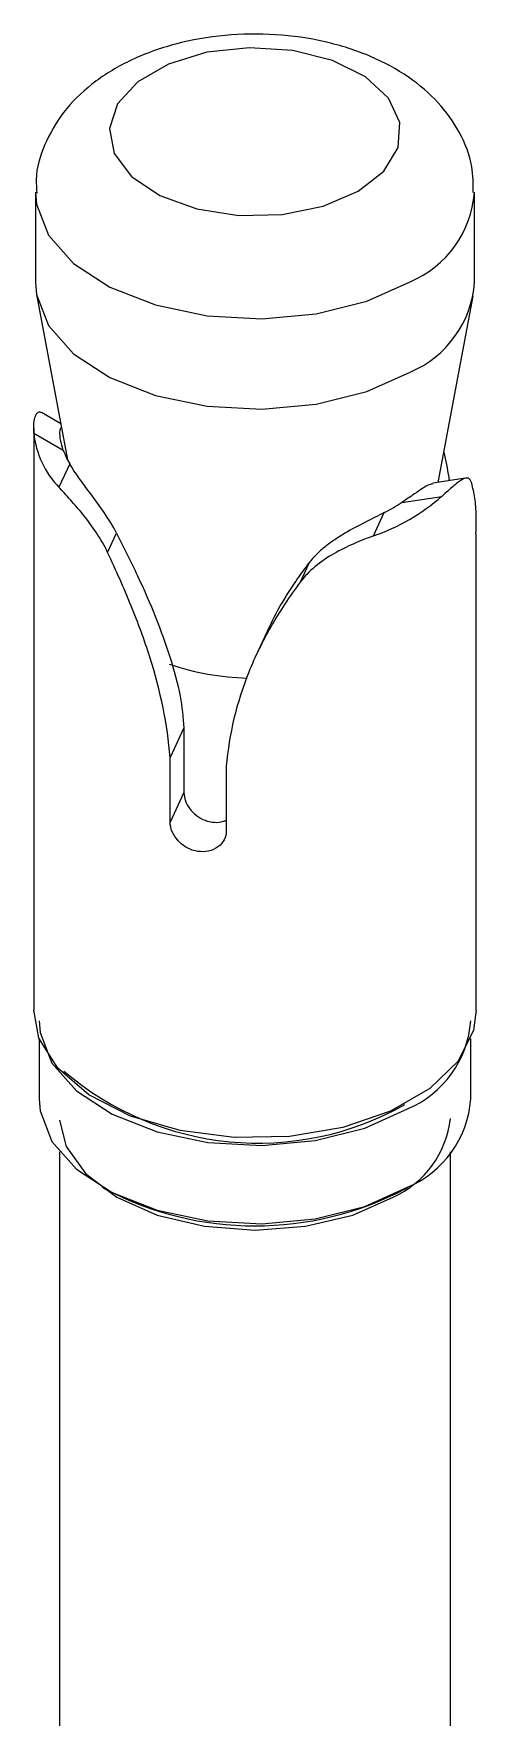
# Model space of a CAD drawing. Extents: x -976302 to -776254, y 5665 to 231437.
# Drawn here: x -793223.7 to -793163.3, y 84255.7 to 84485.3 of the extents above; entities that cross this region are included whole.
import ezdxf

# ---------------------------------------------------------------- set-up
doc = ezdxf.new("R2010")
doc.units = 0
doc.header["$LTSCALE"] = 1000
doc.header["$MEASUREMENT"] = 0

msp = doc.modelspace()

# ---------------------------------------------------------------- linework, layer by layer
at = {"linetype": 'Continuous', "lineweight": 15}
for p, q in [((-793223.4, 84463.66), (-793223.4, 84451.33)), ((-793223.4, 84463.66), (-793223.4, 84451.33)), ((-793163.52, 84451.33), (-793163.52, 84463.66)), ((-793163.52, 84451.33), (-793163.52, 84463.66)), ((-793223.23, 84449.47), (-793219.03, 84427.13)), ((-793223.23, 84449.47), (-793219.03, 84427.13)), ((-793168.47, 84424.06), (-793163.69, 84449.47)), ((-793168.47, 84424.06), (-793163.69, 84449.47)), ((-793219.96, 84432.07), (-793222.61, 84433.6)), ((-793219.96, 84432.07), (-793222.61, 84433.6)), ((-793223.65, 84431.44), (-793223.65, 84352.1)), ((-793223.65, 84431.44), (-793223.65, 84352.1)), ((-793223.63, 84430.79), (-793219.61, 84428.46)), ((-793223.63, 84430.79), (-793219.61, 84428.46)), ((-793218.74, 84426.59), (-793220.21, 84423.42)), ((-793218.74, 84426.59), (-793220.21, 84423.42)), ((-793164.74, 84424.64), (-793169.21, 84423.95)), ((-793164.74, 84424.64), (-793169.21, 84423.95)), ((-793173.45, 84421.32), (-793167.96, 84422.17)), ((-793173.45, 84421.32), (-793167.96, 84422.17)), ((-793177.3, 84416.78), (-793175.83, 84419.95)), ((-793177.3, 84416.78), (-793175.83, 84419.95)), ((-793213.57, 84414.53), (-793212.35, 84417.15)), ((-793213.57, 84414.53), (-793212.35, 84417.15)), ((-793163.27, 84352.1), (-793163.27, 84417.05)), ((-793163.27, 84352.1), (-793163.27, 84417.05)), ((-793186.09, 84413.09), (-793187.31, 84410.47)), ((-793186.09, 84413.09), (-793187.31, 84410.47)), ((-793191.81, 84403.73), (-793193.31, 84400.5)), ((-793191.81, 84403.73), (-793193.31, 84400.5)), ((-793203.16, 84390.59), (-793205.04, 84386.54)), ((-793203.16, 84390.59), (-793205.04, 84386.54)), ((-793203.16, 84390.59), (-793203.16, 84381.79)), ((-793203.16, 84390.59), (-793203.16, 84381.79)), ((-793205.04, 84377.74), (-793205.04, 84386.54)), ((-793205.04, 84377.74), (-793205.04, 84386.54)), ((-793197.38, 84385.36), (-793197.38, 84376.56)), ((-793197.38, 84385.36), (-793197.38, 84376.56)), ((-793203.16, 84381.79), (-793205.04, 84377.74)), ((-793203.16, 84381.79), (-793205.04, 84377.74)), ((-793222.9, 84348.23), (-793222.9, 84339.98)), ((-793222.9, 84348.23), (-793222.9, 84339.98)), ((-793164.02, 84339.98), (-793164.02, 84348.23)), ((-793164.02, 84339.98), (-793164.02, 84348.23)), ((-793220.13, 84332.78), (-793220.13, 84245.06)), ((-793220.13, 84332.78), (-793220.13, 84245.06)), ((-793166.79, 84245.06), (-793166.79, 84332.78)), ((-793166.79, 84245.06), (-793166.79, 84332.78)), ((-793214.28, 84327.96), (-793213.92, 84327.76)), ((-793214.28, 84327.96), (-793213.92, 84327.76)), ((-793173, 84327.76), (-793172.64, 84327.96)), ((-793173, 84327.76), (-793172.64, 84327.96))]:
    msp.add_line(p, q, dxfattribs=at)
at = {"linetype": 'Continuous', "lineweight": 15, "flags": 128}
for points in [[(-793179.41, 84463.76), (-793175.89, 84466.51), (-793173.93, 84469.74), (-793173.71, 84473.16), (-793175.24, 84476.46), (-793178.39, 84479.36), (-793182.89, 84481.59), (-793188.32, 84482.96), (-793194.2, 84483.34), (-793200.03, 84482.71), (-793205.26, 84481.11), (-793209.45, 84478.69), (-793212.22, 84475.67), (-793213.32, 84472.31), (-793212.66, 84468.91), (-793210.29, 84465.77), (-793206.43, 84463.18), (-793201.41, 84461.36), (-793195.69, 84460.47), (-793189.77, 84460.6), (-793184.17, 84461.73), (-793179.41, 84463.76)], [(-793179.41, 84463.76), (-793175.89, 84466.51), (-793173.93, 84469.74), (-793173.71, 84473.16), (-793175.24, 84476.46), (-793178.39, 84479.36), (-793182.89, 84481.59), (-793188.32, 84482.96), (-793194.2, 84483.34), (-793200.03, 84482.71), (-793205.26, 84481.11), (-793209.45, 84478.69), (-793212.22, 84475.67), (-793213.32, 84472.31), (-793212.66, 84468.91), (-793210.29, 84465.77), (-793206.43, 84463.18), (-793201.41, 84461.36), (-793195.69, 84460.47), (-793189.77, 84460.6), (-793184.17, 84461.73), (-793179.41, 84463.76)], [(-793223.4, 84463.58), (-793223.27, 84462.03), (-793221.63, 84457.8), (-793218.23, 84453.94), (-793213.26, 84450.69), (-793207.05, 84448.26), (-793199.99, 84446.79), (-793192.52, 84446.38), (-793185.11, 84447.06), (-793178.22, 84448.78), (-793172.29, 84451.44)], [(-793223.4, 84463.58), (-793223.27, 84462.03), (-793221.63, 84457.8), (-793218.23, 84453.94), (-793213.26, 84450.69), (-793207.05, 84448.26), (-793199.99, 84446.79), (-793192.52, 84446.38), (-793185.11, 84447.06), (-793178.22, 84448.78), (-793172.29, 84451.44)], [(-793223.4, 84451.33), (-793223.27, 84449.7), (-793221.63, 84445.48), (-793218.23, 84441.62), (-793213.26, 84438.37), (-793207.05, 84435.93), (-793199.99, 84434.46), (-793192.52, 84434.05), (-793185.11, 84434.73), (-793178.22, 84436.45), (-793172.29, 84439.11)], [(-793223.4, 84451.33), (-793223.27, 84449.7), (-793221.63, 84445.48), (-793218.23, 84441.62), (-793213.26, 84438.37), (-793207.05, 84435.93), (-793199.99, 84434.46), (-793192.52, 84434.05), (-793185.11, 84434.73), (-793178.22, 84436.45), (-793172.29, 84439.11)], [(-793163.27, 84352.1), (-793163.64, 84349.37), (-793165.75, 84345.18), (-793169.6, 84341.42), (-793174.96, 84338.33), (-793181.47, 84336.1), (-793188.74, 84334.88), (-793196.3, 84334.75), (-793203.69, 84335.7), (-793210.43, 84337.68), (-793216.11, 84340.57), (-793220.36, 84344.19), (-793222.93, 84348.3), (-793223.65, 84352.1)], [(-793163.27, 84352.1), (-793163.64, 84349.37), (-793165.75, 84345.18), (-793169.6, 84341.42), (-793174.96, 84338.33), (-793181.47, 84336.1), (-793188.74, 84334.88), (-793196.3, 84334.75), (-793203.69, 84335.7), (-793210.43, 84337.68), (-793216.11, 84340.57), (-793220.36, 84344.19), (-793222.93, 84348.3), (-793223.65, 84352.1)], [(-793222.9, 84350.66), (-793222.77, 84349.06), (-793221.16, 84344.9), (-793217.81, 84341.11), (-793212.93, 84337.91), (-793206.83, 84335.52), (-793199.88, 84334.07), (-793192.54, 84333.67), (-793185.25, 84334.34), (-793178.48, 84336.03), (-793172.64, 84338.64)], [(-793222.9, 84350.66), (-793222.77, 84349.06), (-793221.16, 84344.9), (-793217.81, 84341.11), (-793212.93, 84337.91), (-793206.83, 84335.52), (-793199.88, 84334.07), (-793192.54, 84333.67), (-793185.25, 84334.34), (-793178.48, 84336.03), (-793172.64, 84338.64)], [(-793222.9, 84339.98), (-793222.77, 84338.38), (-793221.16, 84334.22), (-793217.81, 84330.42), (-793212.93, 84327.23), (-793206.83, 84324.83), (-793199.88, 84323.39), (-793192.54, 84322.99), (-793185.25, 84323.66), (-793178.48, 84325.35), (-793172.64, 84327.96)], [(-793222.9, 84339.98), (-793222.77, 84338.38), (-793221.16, 84334.22), (-793217.81, 84330.42), (-793212.93, 84327.23), (-793206.83, 84324.83), (-793199.88, 84323.39), (-793192.54, 84322.99), (-793185.25, 84323.66), (-793178.48, 84325.35), (-793172.64, 84327.96)], [(-793220.12, 84337.13), (-793219.22, 84333.53), (-793216.56, 84329.81), (-793212.32, 84326.62), (-793206.8, 84324.18), (-793200.36, 84322.64), (-793193.46, 84322.11), (-793186.56, 84322.64), (-793180.13, 84324.18), (-793174.6, 84326.62)], [(-793220.12, 84337.13), (-793219.22, 84333.53), (-793216.56, 84329.81), (-793212.32, 84326.62), (-793206.8, 84324.18), (-793200.36, 84322.64), (-793193.46, 84322.11), (-793186.56, 84322.64), (-793180.13, 84324.18), (-793174.6, 84326.62)]]:
    msp.add_lwpolyline(points, dxfattribs=at)
at = {"linetype": 'Continuous', "lineweight": 15}
for centre, radius, start, end in [((-793177.91, 84464.73), 14.43, 292.9151, 355.5097), ((-793177.91, 84464.73), 14.43, 292.9151, 355.5097), ((-793177.89, 84452.39), 14.41, 292.8864, 355.7934), ((-793177.89, 84452.39), 14.41, 292.8864, 355.7934), ((-793211.33, 84432.02), 12.36, 185.7174, 224.0795), ((-793211.33, 84432.02), 12.36, 185.7174, 224.0795), ((-793209.47, 84432.03), 10.75, 199.3943, 210.4027), ((-793209.47, 84432.03), 10.75, 199.3943, 210.4027), ((-793186.52, 84443.54), 28.3, 289.0129, 310.9817), ((-793186.52, 84443.54), 28.3, 289.0129, 310.9817), ((-793187.19, 84442.37), 25.13, 296.8743, 303.1203), ((-793187.19, 84442.37), 25.13, 296.8743, 303.1203), ((-793193.7, 84432.72), 35.33, 251.0776, 268.6541), ((-793193.7, 84432.72), 35.33, 251.0776, 268.6541), ((-793178.16, 84351.7), 14.17, 292.8864, 355.7934), ((-793178.16, 84351.7), 14.17, 292.8864, 355.7934), ((-793193.03, 84374.61), 40.63, 229.3066, 299.5317), ((-793193.03, 84374.61), 40.63, 229.3066, 299.5317), ((-793178.16, 84341.02), 14.17, 292.8864, 355.7934), ((-793178.16, 84341.02), 14.17, 292.8864, 355.7934), ((-793180.16, 84338.87), 13.45, 294.3867, 353.5057), ((-793180.16, 84338.87), 13.45, 294.3867, 353.5057), ((-793193.46, 84366.7), 44, 242.2819, 297.7127), ((-793193.46, 84366.7), 44, 242.2819, 297.7127)]:
    msp.add_arc(centre, radius, start, end, dxfattribs=at)
for points, knots in [([(-793163.7, 84463.59), (-793163.7, 84464.77), (-793163.69, 84467.63), (-793165.44, 84471.91), (-793168.39, 84476.05), (-793172.5, 84479.54), (-793177.69, 84482.35), (-793183.85, 84484.32), (-793190.64, 84485.29), (-793197.61, 84485.19), (-793204.45, 84483.99), (-793210.62, 84481.75), (-793215.76, 84478.59), (-793219.7, 84474.73), (-793222.24, 84470.27), (-793223.48, 84466.39), (-793223.27, 84464.14), (-793223.21, 84463.52)], [0, 0, 0, 0, 0.045412, 0.110006, 0.174221, 0.241645, 0.314195, 0.39076, 0.468109, 0.545491, 0.623662, 0.703533, 0.777801, 0.847521, 0.912883, 0.976112, 1, 1, 1, 1]), ([(-793163.7, 84463.59), (-793163.7, 84464.77), (-793163.69, 84467.63), (-793165.44, 84471.91), (-793168.39, 84476.05), (-793172.5, 84479.54), (-793177.69, 84482.35), (-793183.85, 84484.32), (-793190.64, 84485.29), (-793197.61, 84485.19), (-793204.45, 84483.99), (-793210.62, 84481.75), (-793215.76, 84478.59), (-793219.7, 84474.73), (-793222.24, 84470.27), (-793223.48, 84466.39), (-793223.27, 84464.14), (-793223.21, 84463.52)], [0, 0, 0, 0, 0.045412, 0.110006, 0.174221, 0.241645, 0.314195, 0.39076, 0.468109, 0.545491, 0.623662, 0.703533, 0.777801, 0.847521, 0.912883, 0.976112, 1, 1, 1, 1]), ([(-793223.63, 84430.79), (-793223.64, 84431.25), (-793223.67, 84432.19), (-793223.47, 84433.1), (-793223.16, 84433.58), (-793222.88, 84433.74), (-793222.69, 84433.61), (-793222.63, 84433.57)], [0, 0, 0, 0, 0.2573823, 0.5221505, 0.7079072, 0.8985735, 1, 1, 1, 1]), ([(-793223.63, 84430.79), (-793223.64, 84431.25), (-793223.67, 84432.19), (-793223.47, 84433.1), (-793223.16, 84433.58), (-793222.88, 84433.74), (-793222.69, 84433.61), (-793222.63, 84433.57)], [0, 0, 0, 0, 0.2573823, 0.5221505, 0.7079072, 0.8985735, 1, 1, 1, 1]), ([(-793219.61, 84428.46), (-793219.75, 84428.93), (-793220.04, 84429.87), (-793220.1, 84430.86), (-793220.02, 84431.43), (-793219.91, 84431.56), (-793219.87, 84431.59)], [0, 0, 0, 0, 0.3320652, 0.6723346, 0.8992056, 1, 1, 1, 1]), ([(-793219.61, 84428.46), (-793219.75, 84428.93), (-793220.04, 84429.87), (-793220.1, 84430.86), (-793220.02, 84431.43), (-793219.91, 84431.56), (-793219.87, 84431.59)], [0, 0, 0, 0, 0.3320652, 0.6723346, 0.8992056, 1, 1, 1, 1]), ([(-793212.35, 84417.15), (-793212.84, 84418.11), (-793213.42, 84419.04), (-793214.64, 84420.85), (-793215.27, 84421.7), (-793217.04, 84424.07), (-793218.04, 84425.39), (-793218.74, 84426.59)], [0, 0, 0, 0, 0.25, 0.25, 0.5, 0.5, 1, 1, 1, 1]), ([(-793212.35, 84417.15), (-793212.84, 84418.11), (-793213.42, 84419.04), (-793214.64, 84420.85), (-793215.27, 84421.7), (-793217.04, 84424.07), (-793218.04, 84425.39), (-793218.74, 84426.59)], [0, 0, 0, 0, 0.25, 0.25, 0.5, 0.5, 1, 1, 1, 1]), ([(-793167.69, 84428.2), (-793167.45, 84427.06), (-793167.18, 84425.75), (-793166.99, 84424.46), (-793166.97, 84424.29)], [0, 0, 0, 0, 0.872677, 1, 1, 1, 1]), ([(-793167.69, 84428.2), (-793167.45, 84427.06), (-793167.18, 84425.75), (-793166.99, 84424.46), (-793166.97, 84424.29)], [0, 0, 0, 0, 0.872677, 1, 1, 1, 1]), ([(-793169.2, 84423.86), (-793169.36, 84423.84), (-793169.9, 84423.78), (-793171.38, 84422.7), (-793172.85, 84421.72), (-793173.45, 84421.32)], [0, 0, 0, 0, 0.205231, 0.676609, 1, 1, 1, 1]), ([(-793169.2, 84423.86), (-793169.36, 84423.84), (-793169.9, 84423.78), (-793171.38, 84422.7), (-793172.85, 84421.72), (-793173.45, 84421.32)], [0, 0, 0, 0, 0.205231, 0.676609, 1, 1, 1, 1]), ([(-793163.9, 84423.98), (-793164.02, 84424.36), (-793164.18, 84424.57), (-793164.63, 84424.7), (-793164.91, 84424.62), (-793165.59, 84424.22), (-793165.99, 84423.91), (-793166.89, 84423.14), (-793167.4, 84422.68), (-793167.96, 84422.17)], [0, 0, 0, 0, 0.25, 0.25, 0.5, 0.5, 0.75, 0.75, 1, 1, 1, 1]), ([(-793163.9, 84423.98), (-793164.02, 84424.36), (-793164.18, 84424.57), (-793164.63, 84424.7), (-793164.91, 84424.62), (-793165.59, 84424.22), (-793165.99, 84423.91), (-793166.89, 84423.14), (-793167.4, 84422.68), (-793167.96, 84422.17)], [0, 0, 0, 0, 0.25, 0.25, 0.5, 0.5, 0.75, 0.75, 1, 1, 1, 1]), ([(-793163.32, 84417.05), (-793163.3, 84417.9), (-793163.26, 84419.78), (-793163.43, 84422), (-793163.74, 84423.32), (-793163.9, 84423.98)], [0, 0, 0, 0, 0.288909, 0.642799, 1, 1, 1, 1]), ([(-793163.32, 84417.05), (-793163.3, 84417.9), (-793163.26, 84419.78), (-793163.43, 84422), (-793163.74, 84423.32), (-793163.9, 84423.98)], [0, 0, 0, 0, 0.288909, 0.642799, 1, 1, 1, 1]), ([(-793213.57, 84414.53), (-793214.01, 84415.46), (-793214.52, 84416.35), (-793215.67, 84418.07), (-793216.27, 84418.88), (-793217.48, 84420.37), (-793218.08, 84421.06), (-793219.2, 84422.31), (-793219.73, 84422.89), (-793220.21, 84423.42)], [0, 0, 0, 0, 0.25, 0.25, 0.5, 0.5, 0.75, 0.75, 1, 1, 1, 1]), ([(-793213.57, 84414.53), (-793214.01, 84415.46), (-793214.52, 84416.35), (-793215.67, 84418.07), (-793216.27, 84418.88), (-793217.48, 84420.37), (-793218.08, 84421.06), (-793219.2, 84422.31), (-793219.73, 84422.89), (-793220.21, 84423.42)], [0, 0, 0, 0, 0.25, 0.25, 0.5, 0.5, 0.75, 0.75, 1, 1, 1, 1]), ([(-793175.83, 84419.95), (-793176.65, 84419.54), (-793177.51, 84419.11), (-793179.31, 84418.19), (-793180.26, 84417.68), (-793181.66, 84416.86), (-793182.12, 84416.57), (-793183.03, 84415.95), (-793183.48, 84415.63), (-793184.32, 84414.96), (-793184.71, 84414.61), (-793185.45, 84413.87), (-793185.79, 84413.49), (-793186.09, 84413.09)], [0, 0, 0, 0, 0.25, 0.25, 0.5, 0.5, 0.625, 0.625, 0.75, 0.75, 0.875, 0.875, 1, 1, 1, 1]), ([(-793175.83, 84419.95), (-793176.65, 84419.54), (-793177.51, 84419.11), (-793179.31, 84418.19), (-793180.26, 84417.68), (-793181.66, 84416.86), (-793182.12, 84416.57), (-793183.03, 84415.95), (-793183.48, 84415.63), (-793184.32, 84414.96), (-793184.71, 84414.61), (-793185.45, 84413.87), (-793185.79, 84413.49), (-793186.09, 84413.09)], [0, 0, 0, 0, 0.25, 0.25, 0.5, 0.5, 0.625, 0.625, 0.75, 0.75, 0.875, 0.875, 1, 1, 1, 1]), ([(-793212.35, 84417.15), (-793211.36, 84415.19), (-793210.39, 84413.25), (-793208.59, 84409.42), (-793207.77, 84407.55), (-793206.3, 84403.88), (-793205.64, 84402.07), (-793204.51, 84398.49), (-793204.04, 84396.7), (-793203.67, 84394.94)], [0, 0, 0, 0, 0.25, 0.25, 0.5, 0.5, 0.75, 0.75, 1, 1, 1, 1]), ([(-793212.35, 84417.15), (-793211.36, 84415.19), (-793210.39, 84413.25), (-793208.59, 84409.42), (-793207.77, 84407.55), (-793206.3, 84403.88), (-793205.64, 84402.07), (-793204.51, 84398.49), (-793204.04, 84396.7), (-793203.67, 84394.94)], [0, 0, 0, 0, 0.25, 0.25, 0.5, 0.5, 0.75, 0.75, 1, 1, 1, 1]), ([(-793205.04, 84386.54), (-793205.39, 84391.07), (-793206.34, 84395.6), (-793208.54, 84402.56), (-793209.41, 84404.93), (-793211.36, 84409.7), (-793212.43, 84412.09), (-793213.57, 84414.53)], [0, 0, 0, 0, 0.5, 0.5, 0.75, 0.75, 1, 1, 1, 1]), ([(-793205.04, 84386.54), (-793205.39, 84391.07), (-793206.34, 84395.6), (-793208.54, 84402.56), (-793209.41, 84404.93), (-793211.36, 84409.7), (-793212.43, 84412.09), (-793213.57, 84414.53)], [0, 0, 0, 0, 0.5, 0.5, 0.75, 0.75, 1, 1, 1, 1]), ([(-793177.3, 84416.78), (-793178.18, 84416.46), (-793179.07, 84416.11), (-793180.88, 84415.31), (-793181.81, 84414.86), (-793183.6, 84413.83), (-793184.47, 84413.25), (-793186.04, 84411.95), (-793186.73, 84411.24), (-793187.31, 84410.47)], [0, 0, 0, 0, 0.25, 0.25, 0.5, 0.5, 0.75, 0.75, 1, 1, 1, 1]), ([(-793177.3, 84416.78), (-793178.18, 84416.46), (-793179.07, 84416.11), (-793180.88, 84415.31), (-793181.81, 84414.86), (-793183.6, 84413.83), (-793184.47, 84413.25), (-793186.04, 84411.95), (-793186.73, 84411.24), (-793187.31, 84410.47)], [0, 0, 0, 0, 0.25, 0.25, 0.5, 0.5, 0.75, 0.75, 1, 1, 1, 1]), ([(-793191.77, 84403.71), (-793191.61, 84404.09), (-793190.91, 84405.74), (-793189.5, 84408.11), (-793187.73, 84410.86), (-793186.64, 84412.35), (-793186.09, 84413.09)], [0, 0, 0, 0, 0.120443, 0.526806, 0.762827, 1, 1, 1, 1]), ([(-793191.77, 84403.71), (-793191.61, 84404.09), (-793190.91, 84405.74), (-793189.5, 84408.11), (-793187.73, 84410.86), (-793186.64, 84412.35), (-793186.09, 84413.09)], [0, 0, 0, 0, 0.120443, 0.526806, 0.762827, 1, 1, 1, 1]), ([(-793187.31, 84410.47), (-793188.8, 84408.44), (-793190.13, 84406.43), (-793192.46, 84402.36), (-793193.47, 84400.3), (-793195.99, 84394.01), (-793197, 84389.76), (-793197.38, 84385.36)], [0, 0, 0, 0, 0.25, 0.25, 0.5, 0.5, 1, 1, 1, 1]), ([(-793187.31, 84410.47), (-793188.8, 84408.44), (-793190.13, 84406.43), (-793192.46, 84402.36), (-793193.47, 84400.3), (-793195.99, 84394.01), (-793197, 84389.76), (-793197.38, 84385.36)], [0, 0, 0, 0, 0.25, 0.25, 0.5, 0.5, 1, 1, 1, 1]), ([(-793203.16, 84381.79), (-793203.12, 84381.41), (-793203.04, 84380.67), (-793202.42, 84379.55), (-793201.49, 84378.6), (-793200.3, 84377.93), (-793199.01, 84377.67), (-793197.98, 84377.73), (-793197.51, 84377.98), (-793197.38, 84378.04)], [0, 0, 0, 0, 0.156576, 0.313094, 0.471079, 0.630051, 0.787449, 0.943198, 1, 1, 1, 1]), ([(-793203.16, 84381.79), (-793203.12, 84381.41), (-793203.04, 84380.67), (-793202.42, 84379.55), (-793201.49, 84378.6), (-793200.3, 84377.93), (-793199.01, 84377.67), (-793197.98, 84377.73), (-793197.51, 84377.98), (-793197.38, 84378.04)], [0, 0, 0, 0, 0.156576, 0.313094, 0.471079, 0.630051, 0.787449, 0.943198, 1, 1, 1, 1]), ([(-793197.38, 84376.56), (-793197.38, 84376.13), (-793197.48, 84375.72), (-793197.88, 84374.97), (-793198.17, 84374.63), (-793199.26, 84373.84), (-793200.27, 84373.61), (-793201.77, 84373.84), (-793202.27, 84374.01), (-793203.19, 84374.51), (-793203.6, 84374.83), (-793204.64, 84375.96), (-793205.04, 84376.89), (-793205.04, 84377.74)], [0, 0, 0, 0, 0.125, 0.125, 0.25, 0.25, 0.5, 0.5, 0.625, 0.625, 0.75, 0.75, 1, 1, 1, 1]), ([(-793197.38, 84376.56), (-793197.38, 84376.13), (-793197.48, 84375.72), (-793197.88, 84374.97), (-793198.17, 84374.63), (-793199.26, 84373.84), (-793200.27, 84373.61), (-793201.77, 84373.84), (-793202.27, 84374.01), (-793203.19, 84374.51), (-793203.6, 84374.83), (-793204.64, 84375.96), (-793205.04, 84376.89), (-793205.04, 84377.74)], [0, 0, 0, 0, 0.125, 0.125, 0.25, 0.25, 0.5, 0.5, 0.625, 0.625, 0.75, 0.75, 1, 1, 1, 1])]:
    msp.add_open_spline(points, degree=3, knots=knots, dxfattribs=at)
msp.add_open_spline([(-793203.67, 84394.94), (-793203.44, 84393.47), (-793203.27, 84392.02), (-793203.16, 84390.59)], degree=3, dxfattribs=at)
msp.add_open_spline([(-793203.67, 84394.94), (-793203.44, 84393.47), (-793203.27, 84392.02), (-793203.16, 84390.59)], degree=3, dxfattribs=at)

doc.saveas('drawing.dxf')
